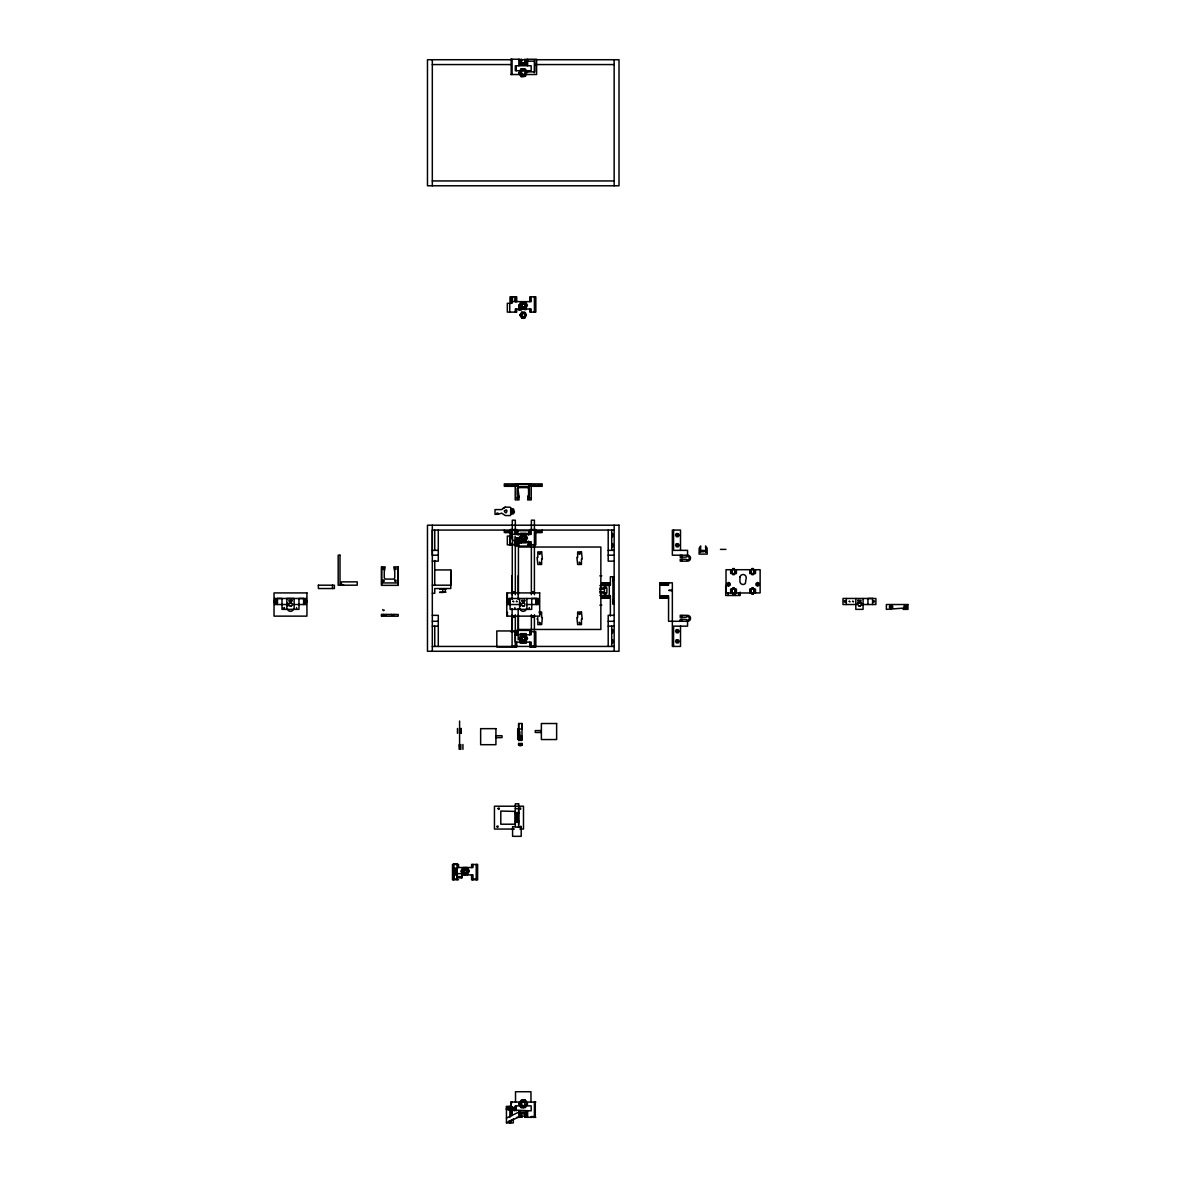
<?xml version="1.0" encoding="UTF-8"?>
<svg xmlns="http://www.w3.org/2000/svg" width="1182" height="1182" viewBox="0 0 1182 1182"><rect width="100%" height="100%" fill="white"/><g stroke="black" fill="none" stroke-linecap="round" stroke-linejoin="round"><path stroke-width="1.5" d="M286.842 609.365L286.842 598.476L294.126 598.476L294.126 609.365M332.438 588.533L332.438 585.193M341.421 585.193L341.421 581.869L357.245 581.869L357.245 585.193L341.421 585.193L343.755 585.193M381.564 616.191L381.564 614.448L398.201 614.448L398.201 616.191L381.564 616.191L381.564 614.448M381.564 585.356L381.564 566.902L385.214 566.902L384.253 571.763L384.253 577.835L385.214 579.091L393.798 579.091L394.758 577.835L394.758 571.763L393.798 566.902L398.201 566.902L398.201 585.356L381.564 585.356L381.564 566.902M382.776 609.498L383.234 610.606L384.327 610.148M398.201 585.356L398.201 566.902M434.754 569.931L450.785 569.931L450.785 588.533L434.754 588.533L434.754 593.305L432.317 593.305M457.124 875.286L457.124 873.557M457.124 873.69L457.124 867.529L472.977 867.529L472.977 864.456M457.478 733.342L457.478 728.481M459.296 749.358L459.296 744.512M459.591 749.358L459.591 744.512M459.591 733.342L459.591 728.481M460.803 749.358L460.803 744.512M460.803 733.342L460.803 728.481M461.113 733.342L461.113 728.481M457.124 877.886L461.822 877.886L461.822 876.675L457.124 876.675L461.822 876.734M453.888 873.557L461.822 873.69L461.822 874.902L472.977 874.902L472.977 879.733M462.93 749.373L462.93 744.512M510.063 541.917L510.063 540.071M510.063 539.155L510.063 539.007M510.122 604.519L510.122 598.476L510.122 609.365L531.723 609.365L531.723 598.476L536.347 598.491M510.683 536.067L510.683 529.58M510.683 303.316L510.683 296.83M512.087 534.338L512.087 536.067L507.329 536.067L507.329 544.858L516.711 544.858L516.711 541.784M512.087 301.587L512.087 303.316L507.329 303.316L507.329 312.107L516.711 312.107L516.711 309.034M515.308 826.632L515.308 805.592M515.308 544.858L515.308 541.784M515.308 534.338L515.308 529.58L515.308 534.412M515.308 312.107L515.308 309.034L519.696 309.285L518.78 309.285L518.78 307.704L519.696 307.704M518.647 745.148L518.647 743.478L521.986 743.478L521.986 745.148A2.6 2.6 0 0 1 518.647 745.148L518.647 743.478M518.647 740.582L518.647 735.322L519.873 735.322M518.647 723.517L518.647 729.043L521.986 729.043L521.986 723.517L518.647 723.517L518.647 731.688L519.873 731.688L519.873 735.928L518.647 735.322M518.647 812.625L515.308 812.64M518.78 541.784L518.78 540.455L519.696 540.455M519.001 546.099L519.001 542.39M519.001 496.218L519.001 499.912L515.219 499.912L515.219 484.487L531.25 484.487L531.25 499.912L527.586 499.912L528.561 494.948L528.561 488.875L527.586 487.619L519.001 487.619L518.041 488.875L519.001 496.765L517.125 495.258L517.125 488.58L518.558 486.718L528.044 486.718L529.462 488.58L529.462 495.258L528.31 496.765L527.586 496.218M519.592 609.365L519.592 598.476M521.986 745.148L521.986 743.478M521.986 723.517L521.986 740.375L518.647 740.375M526.877 609.365L526.877 598.476M527.586 546.099L528.561 541.134M531.176 646.982L531.176 642.151L515.308 642.151L515.308 634.778L531.176 634.778L531.176 631.705M846.327 604.519L846.327 598.461M855.812 598.476L855.812 609.365L863.082 609.365L863.082 598.476M867.928 604.519L867.928 598.476L872.567 598.476M872.567 604.519L872.567 598.476M680.226 621.289L680.226 619.279L686.24 619.427A1.714 1.714 0 0 0 688.737 619.575A1.714 1.714 0 0 0 688.737 617.063A1.714 1.714 0 0 0 686.24 617.211L680.226 617.359L680.226 615.334L687.555 615.334A2.97 2.97 0 0 1 690.539 618.319A2.97 2.97 0 0 1 687.555 621.289L668.554 621.289L668.554 595.787L659.763 595.787M521.055 826.691L519.548 826.632L521.026 826.366M512.84 1109.617C511.525 1107.46 515.854 1107.46 514.554 1109.617M287.861 606.041L287.861 603.012M520.612 606.041L520.612 603.012M518.026 729.102L518.026 739.105M519.238 739.105L519.238 729.102M524.882 315.638L524.232 313.319C526.936 310.393 526.788 320.928 521.897 317.736C518.484 316.288 520.937 310.482 524.586 312.358M521.602 637.866L521.602 639.063M524.897 302.828L522.252 303.626L521.498 305.34L522.252 307.069C519.548 309.994 519.696 299.46 524.586 302.651C527.985 304.099 525.547 309.906 521.897 308.044M521.897 312.358L521.897 317.736M525.724 59.927C523.183 58.524 527.172 65.113 523.242 63.267C519.282 65.394 523.523 56.441 520.479 60.622M525.724 1116.665C523.552 1119.871 525.99 1110.016 524.764 1114.138C521.631 1113.311 521.011 1112.277 521.336 1116.177M512.087 1102.052C507.654 1108.627 517.613 1115.409 515.308 1105.879L520.095 1105.879L521.114 1107.652L525.369 1107.652L527.497 1103.973L525.369 1100.279L521.114 1100.279L518.987 1103.973L521.114 1107.652M540.322 563.238L539.391 562.071L539.731 563.533M540.322 623.372L539.391 622.22L539.731 623.668M580.14 563.238L579.224 562.071L579.549 563.533M580.14 623.372L579.224 622.22L579.549 623.668M511.097 1107.711L509.117 1107.504L509.117 1110.12L511.259 1109.721L510.742 1106.411M518.041 733.948L519.223 733.948M519.149 734.406L518.1 734.406M453.533 864.456L453.888 863.702L457.478 864.456M524.586 317.736L524.572 316.17L526.241 314.87M525.148 76.313L521.262 76.815L518.987 72.619L521.114 68.94L525.369 68.94L527.497 72.619L526.389 70.713L531.176 70.713L531.176 65.749L515.308 65.749L515.308 70.713L520.095 70.713L521.114 68.94M518.78 305.281L521.114 310.201L518.78 310.201L518.987 305.281L521.114 301.661M521.646 308.103L522.252 307.069L524.897 307.852M524.586 308.044L525.222 305.34L524.247 303.641M525.369 309.034L527.497 305.34L525.369 301.661L526.389 303.434M521.587 312.536L524.232 313.319L524.838 312.284M521.646 317.795L522.252 316.761L524.897 317.559M386.012 614.448L385.495 615.334L383.16 614.448M393.902 614.448L393.384 615.334L391.05 614.448M531.176 544.858L531.176 541.784L521.114 541.784L518.987 538.091L521.114 534.412M525.369 541.784L527.497 538.091L525.369 534.412M521.114 634.778L518.987 638.472L521.114 642.151L520.494 641.072M525.369 642.151L527.497 638.472L525.369 634.778M462.93 867.529L460.803 871.223L462.93 874.902L462.31 873.823M467.185 874.902L469.313 871.223L467.185 867.529M518.987 1103.973L520.095 1102.052L510.683 1102.052M521.602 304.749L520.243 305.532M520.243 315.225L521.602 314.442M510.742 1122.9L511.318 1119.753M521.484 60.622L521.336 61.361M705.314 550.694C702.95 553.87 697.07 549.157 705.314 550.694L705.757 552.408L705.595 545.936L707.087 548.093L707.22 554.107L699.064 554.107L699.212 548.093L700.69 545.936L700.542 552.408L700.97 550.694M518.041 535.062L519.001 533.806M521.587 307.852L522.252 307.069M524.232 313.319L524.897 312.536M521.587 317.559L522.252 316.761M526.418 72.619C518.322 84.188 519.371 60.976 526.241 72.442M511.88 512.175L511.88 508.94L510.107 507.167L505.305 507.167L501.67 509.59L495.007 509.59L495.007 514.347L496.824 514.347L496.824 513.136L498.036 513.136L498.036 514.347L501.67 513.136L505.305 515.559L510.107 515.559L511.88 513.786M516.564 531.841L518.115 531.841L517.657 532.934L516.564 532.491M516.608 543.69L518.159 543.69L517.701 544.784L516.608 544.326M521.336 1115.232L521.912 1117.108L520.76 1116.665M521.912 1117.108L521.218 1117.256A2.866 2.866 0 0 1 520.39 1115.232L520.375 1112.173M509.058 1106.884L509.856 1106.411L509.885 1108.081L506.443 1108.066M524.572 316.17L523.537 316.761M521.897 304.232L522.946 303.626A1.743 1.743 0 0 1 524.882 305.946L523.641 307.025M521.897 313.924L522.946 313.319M521.912 59.484L521.218 59.336A2.866 2.866 0 0 0 520.375 61.361L520.375 64.419M291.659 605.701L289.649 605.967L288.822 604.519A1.67 1.67 0 0 1 289.309 603.337L291.703 603.308M524.409 605.701L522.4 605.967L521.572 604.519A1.67 1.67 0 0 1 522.06 603.337L523.818 602.983M860.629 605.701L858.605 605.967L857.777 604.519A1.67 1.67 0 0 1 858.265 603.337L860.659 603.308M521.986 736.194L518.647 738.676A2.6 2.6 0 0 1 520.907 738.144M277.578 602.406L275.997 603.322L274.431 602.406L274.431 600.589L275.997 599.688L277.578 600.589M304.971 603.322L306.537 602.406L306.537 600.589L304.971 599.688M510.328 602.406L508.748 603.322L507.181 602.406L507.181 600.589L508.748 599.688L510.328 600.589M536.14 600.589L537.721 599.688L539.288 600.589L539.288 602.406L537.721 603.322M539.731 614.492L540.47 613.561L539.391 613.044M506.443 1118.054L518.854 1112.099M518.854 1116.946L506.443 1122.782M505.305 507.167L503.237 508.024M289.959 602.953L290.92 602.909M858.826 602.185L857.733 602.805A2.423 2.423 0 0 0 857.349 603.308M522.799 602.909L523.242 602.85A1.67 1.67 0 0 1 524.897 604.519A1.67 1.67 0 0 1 523.242 606.189M522.932 536.377A1.743 1.743 0 0 0 521.897 539.214A1.743 1.743 0 0 0 524.882 538.697A1.743 1.743 0 0 0 522.932 536.377L521.528 538.283M524.114 639.979L521.897 639.595M524.114 539.613L521.897 539.214M522.843 539.48L523.641 539.48A1.522 1.522 0 0 0 524.128 539.155M522.843 639.831L523.641 639.831A1.522 1.522 0 0 0 524.128 639.492M277.371 598.491L281.996 598.476L281.996 609.365L298.972 609.365L298.972 598.476L303.597 598.491M510.683 59.263L519.991 59.263L519.991 64.419L526.492 64.419L526.492 59.263L536.598 59.263L536.598 74.525L526.389 74.525L525.369 76.313L521.114 76.313L518.987 72.619M511.304 59.721L427.47 59.721L427.47 185.781L619.013 185.781L619.013 59.721L535.18 59.721M518.647 59.721L525.99 59.721M527.63 61.169L534.692 61.169L534.692 71.866L527.054 71.866M432.317 64.567L511.304 64.567M535.18 64.567L614.152 64.567M510.683 74.525L520.095 74.525M432.317 180.935L614.152 180.935M518.78 306.138L519.696 306.566L518.987 305.34M521.114 309.034L531.176 309.034L531.176 312.107M525.842 309.64L521.956 309.034M524.882 314.442L526.418 315.047M520.05 315.047L521.602 315.638M614.152 530.068L432.317 530.068L432.317 555.2L438.286 555.2M515.396 530.349L516.623 530.349M515.219 530.674L530.644 530.674M511.289 531.575L510.373 532.491M534.825 531.575L536.111 531.575L536.111 532.491M511.939 532.491L504.315 532.491L504.315 530.068M534.899 532.491L542.169 532.491L542.169 530.068M520.183 533.304L526.3 533.304M611.729 533.555L612.645 533.555L612.645 536.717L611.729 536.717M611.729 535.136L612.645 535.136M510.063 537.116L512.486 537.116M515.293 538.032L518.987 538.032L518.987 542.937M510.063 538.682L512.486 538.682M519.445 538.889L518.987 538.091M512.486 540.455L515.145 540.455M518.78 542.036L519.696 542.036M525.842 542.39L521.956 541.784M515.293 542.878L526.3 542.848L526.3 540.366M510.063 543.454L512.486 543.454M510.063 543.809L512.486 543.809M611.729 543.705L612.645 543.705L612.645 546.852L611.729 546.852M611.729 545.286L612.645 545.286M515.219 546.099L531.25 546.099M720.459 549.394L725.911 549.394M432.317 550.354L438.286 550.354M608.198 550.354L614.152 550.354M608.198 555.2L614.152 555.2M680.226 555.2L680.226 557.224L686.24 557.077A1.714 1.714 0 0 1 688.737 556.929A1.714 1.714 0 0 1 688.737 559.426A1.714 1.714 0 0 1 686.24 559.293L680.226 559.13L680.226 561.154L687.555 561.154A2.97 2.97 0 0 0 690.539 558.185A2.97 2.97 0 0 0 687.555 555.215L672.351 555.2L672.351 530.068L680.507 530.068L680.507 550.354M432.317 561.154L438.286 561.154L438.286 530.068M614.152 561.154L608.198 561.154L608.198 530.068M732.766 568.956L734.288 568.956M751.855 568.956L753.377 568.956M732.766 569.325L734.288 569.325M751.855 569.325L753.377 569.325M732.766 573.905L734.288 573.905M751.855 573.905L753.377 573.905M732.766 574.26L734.288 574.26M751.855 574.26L753.377 574.26M599.865 575.841L601.771 575.841M614.152 576.757L610.37 576.757L610.37 585.238L601.579 585.238M612.941 577.968L612.941 581.116M612.941 579.535L614.152 579.535M381.564 582.933L398.201 582.933M601.579 582.815L610.37 582.815M432.317 585.193L450.785 585.193L450.785 569.931M659.763 585.238L668.554 585.238L668.554 582.815M599.865 585.548L609.306 585.548L609.306 595.477L599.865 595.477M727.61 585.548L728.54 585.548M599.865 587.971L606.883 587.971L606.883 593.054L599.865 593.054M732.766 588.355L734.288 588.355M751.855 588.355L753.377 588.355M732.766 588.725L734.288 588.725M751.855 588.725L753.377 588.725M439.586 589.183L445.939 589.183M600.013 589.183L604.46 589.183L604.46 591.842L600.013 591.842M672.351 590.365L668.746 590.365L672.351 590.66M439.586 592.212L445.939 592.212L439.586 592.507M512.929 592.167L514.451 592.167M532.018 592.167L533.54 592.167M512.929 592.537L514.451 592.537M532.018 592.537L533.54 592.537M725.689 593.054L760.129 592.921L760.129 569.709L726.014 569.709L726.014 592.921M732.766 593.305L734.288 593.305M751.855 593.305L753.377 593.305M732.766 593.659L734.288 593.659M751.855 593.659L753.377 593.659M732.766 594.058L734.288 594.058L734.288 592.921M601.579 595.787L610.37 595.787L610.37 615.97M601.579 598.21L610.37 598.21M668.554 598.21L659.763 598.21L659.763 582.815L672.351 582.815L672.351 646.436L680.507 646.436L680.507 626.15M612.941 599.909L612.941 603.056M612.941 601.49L614.152 601.49M524.453 603.308L523.67 602.909M614.152 604.268L612.941 604.268L612.941 576.757M287.448 604.519L274.638 604.519L274.638 598.476L306.33 598.476L306.33 604.519L293.52 604.519M520.198 604.519L507.388 604.519L507.388 598.476L539.081 598.476L539.081 604.519L526.877 604.519M856.418 604.519L842.988 604.519L843.002 598.461L875.892 598.476L875.892 604.519L861.87 604.519A2.423 2.423 0 0 0 861.545 603.308M599.865 605.184L601.771 605.184M539.095 612.025L541.637 612.025L541.637 617.551L542.375 617.551L541.637 624.613L537.825 624.613L537.825 619.087L537.071 619.087L537.825 617.551M432.317 615.334L438.286 615.334L438.286 646.436M614.152 615.334L608.198 615.334L608.198 646.436M512.929 616.516L514.451 616.516M532.018 616.516L533.54 616.516M512.929 616.871L514.451 616.871M532.018 616.871L533.54 616.871M432.317 621.289L438.286 621.289M608.198 621.289L614.152 621.289M432.317 626.15L438.286 626.15M608.198 626.15L614.152 626.15M611.729 629.637L612.645 629.637L612.645 632.798L611.729 632.798M515.219 630.405L531.25 630.405M611.729 631.218L612.645 631.218M510.683 631.705L516.711 631.705L516.711 634.778M520.183 633.641L526.3 633.641M611.729 639.787L612.645 639.787L612.645 642.934L611.729 642.934M611.729 641.368L612.645 641.368M511.983 646.214L516.623 646.214M531.073 646.214L534.486 646.214M432.317 646.436L614.152 646.436M541.371 730.579L535.269 730.579L535.269 732.485L541.371 732.485M495.923 735.721L502.01 735.721L502.01 737.627L495.923 737.627M518.647 737.583L520.124 737.583M518.647 745L521.986 745M515.308 806.213L515.308 803.79L518.647 803.863M515.308 808.636L518.647 808.636L518.647 812.98L515.308 812.98L515.308 811.724M515.308 812.876L518.647 812.876M515.308 813.231L518.647 813.231M515.308 813.91L518.647 813.91M515.308 814.62L518.647 814.62M515.308 815.344L518.647 815.344M515.308 816.097L518.647 816.097M515.308 816.851L518.647 816.851M515.308 817.619L518.647 817.619M515.308 818.372L518.647 818.372M515.308 819.111L518.647 819.111M515.308 819.835L518.647 819.835M515.308 820.53L518.647 820.53M515.308 822.022L518.647 822.022M515.308 824.209L500.799 824.209L500.799 811.059L515.308 811.413M518.204 827.237L521.203 827.237L521.203 836.324L512.589 836.324L512.589 826.632L518.647 827.237L518.647 803.79M514.406 829.055L494.445 829.055L494.445 806.213L523.493 806.213L523.493 829.055L519.858 829.055M453.888 868.135L457.124 868.135M453.888 868.859L457.124 868.859M453.888 869.051L457.124 869.051M453.888 869.789L457.124 869.789M453.888 870.543L457.124 870.543M453.888 871.297L457.124 871.297M453.888 872.065L457.124 872.065M453.888 872.818L457.124 872.818M457.124 874.207L453.903 874.207L453.888 879.733L453.888 863.702M453.888 874.281L457.124 874.281M453.888 875.005L457.124 875.005M453.785 878.965L457.212 878.965M472.874 878.965L476.302 878.965M458.527 879.733L452.499 879.733L452.499 864.456L458.527 864.456L458.527 867.529M525.369 1100.279L526.389 1102.052L535.801 1102.052M506.443 1106.677L509.885 1106.677M511.791 1107.711L515.603 1107.711M509.117 1108.288L512.752 1108.288M514.643 1108.288L515.825 1108.288M506.443 1108.524L509.117 1108.524M506.443 1109.159L512.692 1109.026M514.702 1109.026L515.884 1109.026M506.443 1109.617L509.117 1109.617M509.117 1109.721L511.259 1109.721M511.658 1109.721L515.736 1109.721M520.671 1116.118L525.813 1116.118M531.073 1116.562L534.486 1116.562M516.844 1117.33L519.991 1117.33L519.991 1112.173L526.492 1112.173L526.492 1117.33L535.801 1117.33M525.074 1117.404L525.266 1117.256A2.866 2.866 0 0 0 526.108 1115.232L526.108 1112.173M509.117 1121.482L509.885 1121.482M509.117 1121.688L510.993 1121.688M509.885 1121.792L509.117 1120.846M520.243 305.163L521.602 305.946M525.222 315.047L526.241 315.225M520.243 314.87L521.262 315.047M522.932 307.069L521.897 306.463A1.743 1.743 0 0 1 522.932 303.626M522.932 316.761L521.897 316.17M523.537 313.319L524.572 313.924M523.744 303.7L524.572 304.232M524.956 59.1L525.266 59.336A2.866 2.866 0 0 1 526.093 61.361L526.108 64.419M509.058 1122.442L509.856 1122.9L509.885 1120.846M521.587 302.828L522.252 303.626M527.586 533.806L528.561 535.062M524.852 60.4L525.148 61.361M524.838 304.661L524.882 305.946A1.743 1.743 0 0 1 521.897 306.463M524.232 307.069L524.838 308.103M521.646 312.284L522.252 313.319M524.232 316.761L524.838 317.795M526.389 636.551L527.497 638.472M468.205 869.302L469.313 871.223M526.389 1102.052L527.497 1103.973L526.389 1105.879L531.176 1105.879L531.176 1110.844L515.308 1110.12M520.154 608.981L520.981 610.414A3.177 3.177 0 0 0 526.315 608.981M287.403 608.981L288.231 610.414A3.177 3.177 0 0 0 293.564 608.981M862.372 603.736L862.476 604.519M515.308 635.34L515.308 630.952L496.809 630.952L496.809 646.982L516.711 646.982L516.711 642.151M518.647 822.332L518.647 824.46M755.475 569.709L755.475 573.521L749.757 573.521L749.757 569.709M755.475 592.921L755.475 589.094L749.757 589.094L749.757 592.921M754.338 569.709L754.338 573.521M754.338 589.094L754.338 592.921M753.953 569.709L754.146 573.521M753.953 589.094L754.146 592.921M753.377 569.709L753.377 568.557L751.855 568.557L751.855 569.709M753.377 573.521L753.377 574.674L751.855 574.674L751.855 573.521M753.377 589.094L753.377 587.956L751.855 587.956L751.855 589.094M753.377 592.921L753.377 594.058L751.855 594.058L751.855 592.921M751.279 569.709L751.279 573.521M751.279 589.094L751.279 592.921M750.895 569.709L750.895 573.521M750.895 589.094L750.895 592.921M740.183 592.167L740.183 595.477L725.689 595.477L725.689 585.548M738.972 593.054L738.972 595.477M736.386 569.709L736.386 573.521L730.668 573.521L730.668 569.709M736.386 592.921L736.386 589.094L730.668 589.094L730.668 592.921M735.248 569.709L735.248 573.521M735.248 589.094L735.337 595.477M735.056 569.709L735.056 573.521M735.056 589.094L735.056 592.921M734.864 569.709L734.864 573.521M734.864 589.094L734.864 592.921M734.288 569.709L734.288 568.557L732.766 568.557L732.766 569.709M734.288 573.521L734.288 574.674L732.766 574.674L732.766 573.521M734.288 589.094L734.288 587.956L732.766 587.956L732.766 589.094M732.766 592.921L732.914 595.477M732.19 569.709L732.19 573.521M732.19 589.094L732.19 592.921M731.806 569.709L731.998 573.521M731.806 589.094L731.998 592.921M728.112 593.054L728.112 595.477M687.555 555.2L687.555 550.354L673.563 550.354L673.563 530.068M687.555 621.289L687.555 626.15L673.563 626.15L673.563 646.436M681.94 555.2L681.94 557.224M681.94 559.13L681.94 561.154M681.94 615.334L681.94 617.359M681.94 619.279L681.94 621.289M667.948 582.815L667.948 585.238M667.948 595.787L667.948 598.21M666.087 582.815L666.087 585.238M666.087 595.787L666.087 598.21M664.831 582.815L664.831 585.238M664.831 595.787L664.831 598.21M663.486 582.815L663.486 585.238M663.486 595.787L663.486 598.21M662.23 582.815L662.23 585.238M662.23 595.787L662.23 598.21M660.369 582.815L660.369 585.238M660.369 595.787L660.369 598.21M614.152 59.721L614.152 185.781M614.152 525.207L614.152 651.282M611.729 530.068L611.729 550.354M611.729 626.15L611.729 646.436M609.764 582.815L609.764 585.238M609.764 595.787L609.764 598.21M607.903 582.815L607.903 585.238M607.903 595.787L607.903 598.21M606.647 582.815L606.647 585.238M606.647 595.787L606.647 598.21M605.672 585.548L605.672 587.971M605.672 593.054L605.672 595.477M605.302 582.815L605.302 585.238M605.302 595.787L605.302 598.21M604.46 585.548L604.46 587.971M604.46 593.054L604.46 595.477M604.046 582.815L604.046 585.238M604.046 595.787L604.046 598.21M602.185 582.815L602.185 585.238M602.185 595.787L602.185 598.21M600.264 589.183L600.264 591.842M540.957 486.304L540.957 485.403L537.322 485.403L537.322 486.304M540.957 532.491L540.957 531.575L537.322 531.575L537.322 532.491M540.041 485.403L540.041 486.304M540.041 531.575L540.041 532.491M539.14 485.403L539.14 486.304M539.14 531.575L539.14 532.491M538.224 485.403L538.224 486.304M538.224 531.575L538.224 532.491M536.347 598.476L536.347 604.519M536.111 486.304L536.111 485.403L532.461 485.403L532.461 486.304M536.14 599.983L536.14 604.519M535.283 296.83L535.283 312.107M535.283 529.58L535.283 544.858M535.283 631.705L535.283 646.982M535.283 1102.052L535.283 1117.33M535.195 485.403L535.195 486.304M535.195 531.575L535.195 532.491M534.397 60.962L534.397 72.841M534.397 296.83L534.397 312.107M534.294 485.403L534.294 486.304M534.412 529.27L534.412 520.183L531.368 520.183L531.368 529.27M534.397 529.58L534.412 594.738M534.412 614.743L534.412 631.099M534.397 631.705L534.397 646.982M534.397 1102.052L534.397 1117.33M533.54 592.921L533.54 591.768L532.018 591.768L532.018 592.921M533.54 616.132L533.54 617.27L532.018 617.27L532.018 616.132M533.378 485.403L533.378 486.304M531.368 543.823L531.368 594.738M531.368 614.743L531.368 631.099M531.176 296.83L531.176 301.661L510.063 301.587L510.063 296.83L516.711 296.83L516.711 301.661M531.176 529.58L531.176 534.412L510.063 534.338L510.063 529.58L516.711 529.58L516.711 534.412M530.969 1102.185L530.969 1091.725L515.515 1091.725L515.515 1102.185M530.644 484.487L530.644 486.304L542.169 486.304L542.169 483.881L504.315 483.881L504.315 486.304L515.825 486.304L515.825 484.487M529.772 301.661L529.772 296.83L535.801 296.83L535.801 312.107L529.772 312.107L529.772 309.034M529.772 534.412L529.772 529.58L535.801 529.58L535.801 544.858L529.772 544.858L529.772 541.784M529.772 634.778L529.772 631.705L535.801 631.705L535.801 646.982L529.772 646.982L529.772 642.151M529.3 607.548L529.3 609.365M527.63 59.263L527.63 65.749M527.63 1110.844L527.63 1117.33M526.3 640.718L526.3 643.185L520.183 643.185L520.183 640.718M525.148 634.778L521.558 634.778M525.148 1100.279L521.558 1100.279M525.148 1115.232L525.148 1116.177M523.626 68.94L523.626 69.93M523.626 301.661L523.626 302.651M523.626 534.412L523.626 535.402M523.626 641.161L523.626 642.151M523.626 1106.662L523.626 1107.652M523.242 539.568L523.242 540.366M523.242 639.905L523.242 643.185M522.858 68.94L522.858 69.93M522.858 301.661L522.858 302.651M522.858 534.412L522.858 535.402M522.858 641.161L522.858 642.151M522.858 1106.662L522.858 1107.652M521.114 541.784L521.114 542.937M518.854 59.263L518.854 65.749M518.854 1110.844L518.854 1117.33M518.425 594.664L518.425 547.03L600.855 547.03L600.855 629.459L518.425 629.459L518.425 614.817M518.174 575.619L518.174 599.466M518.174 608.656L518.174 639.92M517.568 538.032L517.568 542.878M517.716 729.102L517.716 733.963M517.716 734.258L517.716 739.105M516.357 538.032L516.357 542.878M516.194 65.749L516.224 70.713M516.194 296.83L516.194 301.661M516.194 309.034L516.194 312.107M516.194 529.58L516.194 534.412M516.194 541.784L516.194 544.858M516.194 631.705L516.194 634.778M516.194 642.151L516.194 646.982M516.194 1105.879L516.194 1110.844M515.322 529.27L515.322 520.183L512.279 520.183L512.279 529.27M515.322 543.823L515.322 594.738M515.322 614.743L515.308 646.982M515.308 822.938L515.308 823.943M515.145 536.259L515.145 544.666M514.864 607.548L514.864 609.365M514.658 1107.076L514.658 1110.563M514.451 592.921L514.451 591.768L512.929 591.768L512.929 592.921M514.451 616.132L514.451 617.27L512.929 617.27L512.929 616.132M514.007 486.304L514.007 485.403L510.373 485.403L510.373 486.304M513.106 485.403L513.106 486.304M513.313 1118.719L513.313 1122.9L506.443 1122.811L506.443 1106.411L511.466 1106.411L511.466 1115.513M512.737 1107.076L512.737 1110.563M512.486 296.83L512.486 301.587M512.486 529.58L512.486 534.338M512.471 1107.076L512.471 1110.563M512.279 543.823L512.279 594.738M512.279 614.743L512.279 631.099M512.087 59.263L512.087 74.525M512.087 575.619L512.087 599.466M512.087 608.656L512.087 646.982M512.087 1110.12L512.087 1115.527M511.2 59.263L511.2 74.525M511.2 296.83L511.2 303.316M511.289 485.403L511.289 486.304M511.2 529.58L511.2 538.061M511.2 1102.052L511.2 1106.411M510.742 1110.12L510.742 1115.572M509.752 303.316L509.752 312.107M509.752 536.067L509.752 544.858M509.885 1109.632L509.885 1117.448M509.161 486.304L509.161 485.403L505.527 485.403L505.527 486.304M509.161 532.491L509.161 531.575L505.527 531.575L505.527 532.491M508.26 485.403L508.26 486.304M508.26 531.575L508.26 532.491M507.344 531.575L507.344 532.491M507.388 592.921L507.388 596.733M507.388 612.306L507.388 616.132M506.443 485.403L506.443 486.304M506.443 531.575L506.443 532.491M477.085 864.456L477.085 879.733M476.213 864.456L476.213 879.733M472.106 864.456L472.106 867.529M472.106 874.902L472.106 879.733M471.588 867.529L471.588 864.456L477.617 864.456L477.617 879.733L471.588 879.733L471.588 874.902M466.964 867.529L463.374 867.529M465.442 873.912L465.442 874.902M464.674 873.912L464.674 874.902M461.822 873.69L461.822 877.886M459.591 721.05L459.591 746.935M457.124 863.702L457.124 879.733M453.016 864.456L453.016 879.733M445.333 589.183L445.333 592.212M442.762 589.183L442.762 592.507M434.754 530.068L434.754 550.354M434.754 560.504L434.754 585.193M434.754 626.15L434.754 646.436M432.317 59.721L432.317 185.781M432.317 525.207L432.317 651.282M303.597 598.476L303.597 604.519M296.549 607.548L296.549 609.365M284.419 607.548L284.419 609.365M282.853 607.548L282.853 609.365M277.371 598.476L277.371 604.519M290.491 602.85A1.67 1.67 0 0 1 292.146 604.519A1.67 1.67 0 0 1 290.491 606.189M859.447 602.85A1.67 1.67 0 0 1 861.117 604.519A1.67 1.67 0 0 1 859.447 606.189M860.082 602.185A2.423 2.423 0 0 1 861.161 602.805M524.586 62.705A1.906 1.906 0 0 1 521.897 62.705M521.986 744.394A2.6 2.6 0 0 1 520.612 744.97M519.43 744.837A2.6 2.6 0 0 1 518.647 744.394M521.897 1113.872A1.906 1.906 0 0 1 524.586 1113.872M318.372 585.193L318.372 588.533L334.403 588.533L334.403 585.193L318.372 585.193M382.776 580.406L383.234 581.5L384.327 581.056L383.869 579.948L382.776 580.406M382.82 568.572L383.263 569.665L384.372 569.207L383.914 568.114L382.82 568.572M394.64 580.392L395.098 581.5L396.192 581.042L395.748 579.934L394.64 580.392M394.64 568.572L395.098 569.665L396.192 569.207L395.748 568.114L394.64 568.572M515.308 296.83L515.308 301.587L515.308 296.83M857.925 600.293L857.925 601.195L860.969 601.195L860.969 600.293L857.925 600.293M275.258 601.372C276.751 601.889 276.499 601.254 275.258 601.372M508.009 601.372C509.59 601.933 509.087 601.21 508.009 601.372M519.563 808.488C520.715 811.295 521.646 806.272 519.563 808.488M304.232 601.298C305.163 604.194 306.478 599.259 304.232 601.298M504.418 510.979C506.265 516.741 508.895 506.901 504.418 510.979M511.954 511.171C512.885 514.067 514.2 509.132 511.954 511.171M513.003 601.387L513.845 601.727L513.047 601.269M516.371 601.387L517.214 601.727L516.416 601.269M498.08 808.488C499.011 811.384 500.341 806.449 498.08 808.488M496.898 826.484C497.77 829.38 499.218 824.445 496.898 826.484M536.983 601.298C537.913 604.194 539.228 599.259 536.983 601.298M676.606 534.944C677.537 537.84 678.852 532.905 676.606 534.944M676.606 545.079C677.537 547.975 678.852 543.04 676.606 545.079M676.606 631.025C677.537 633.921 678.852 628.987 676.606 631.025M676.606 641.176C677.537 644.057 678.852 639.122 676.606 641.176M739.991 576.846L739.888 581.308A3.177 3.177 0 0 0 745.325 583.568L746.256 577.673A3.177 3.177 0 0 0 740.818 575.427L739.991 576.846M756.82 584.144C757.751 587.026 759.066 582.091 756.82 584.144M844.229 601.298C845.16 604.194 846.489 599.259 844.229 601.298M849.223 601.372L850.05 601.712L849.267 601.269M852.591 601.372L853.463 601.608L852.591 601.372M873.188 601.298C874.119 604.194 875.448 599.259 873.188 601.298M890.371 606.75C891.302 609.646 892.617 604.711 890.371 606.75M904.806 606.75C905.737 609.646 907.067 604.711 904.806 606.75M466.787 871.311C462.812 876.911 463.27 865.283 466.787 871.311M727.876 584.071C728.54 587.04 730.299 582.238 727.876 584.071M540.47 553.427L539.731 554.358L538.977 553.427L540.47 553.427M580.288 553.427L579.549 554.358L578.811 553.427L580.288 553.427M580.288 613.561L579.549 614.492L578.811 613.561L580.288 613.561M521.646 535.343C515.293 547.783 535.609 536.067 521.646 535.343M521.646 635.709C515.293 648.164 535.609 636.433 521.646 635.709M463.462 868.46C457.109 880.915 477.425 869.184 463.462 868.46M521.646 1101.21C515.293 1113.666 535.609 1101.934 521.646 1101.21M514.406 511.969L513.505 513.786L510.668 513.786L510.668 508.94L513.505 508.94L514.406 511.969M676.429 533.555L675.513 535.136L676.429 536.717L678.246 536.717L679.162 535.136L678.246 533.555L676.429 533.555M676.429 543.705L675.513 545.286L676.429 546.852L678.246 546.852L679.162 545.286L678.246 543.705L676.429 543.705M676.429 629.637L675.513 631.218L676.429 632.798L678.246 632.798L679.162 631.218L678.246 629.637L676.429 629.637M676.429 639.787L675.513 641.368L676.429 642.934L678.246 642.934L679.162 641.368L678.246 639.787L676.429 639.787M517.022 485.211L516.564 486.304L517.657 486.762L518.115 485.669L517.022 485.211M517.066 497.061L516.608 498.154L517.701 498.612L518.159 497.519L517.066 497.061M528.886 485.226L528.443 486.319L529.536 486.777L529.994 485.684L528.886 485.226M528.886 497.061L528.443 498.154L529.536 498.612L529.994 497.519L528.886 497.061M528.886 531.398L528.443 532.506L529.536 532.949L529.994 531.856L528.886 531.398M528.886 543.232L528.443 544.326L529.536 544.784L529.994 543.69L528.886 543.232M728.585 582.519L727.019 583.42L727.019 585.238L728.585 586.154L730.166 585.238L730.166 583.42L728.585 582.519M757.559 582.519L755.978 583.42L755.978 585.238L757.559 586.154L759.125 585.238L759.125 583.42L757.559 582.519M891.11 605.125L889.529 606.041L889.529 607.858L891.11 608.76L892.676 607.858L892.676 606.041L891.11 605.125M905.545 605.125L903.964 606.041L903.964 607.858L905.545 608.76L907.111 607.858L907.111 606.041L905.545 605.125M619.013 525.207L427.47 525.207L427.47 651.282L619.013 651.282L619.013 525.207M512.486 536.259L510.063 536.259L510.063 544.666L512.486 544.666L512.486 536.259M541.637 551.891L537.825 551.891L537.825 557.416L537.071 557.416L537.825 564.479L541.637 564.479L541.637 558.953L542.375 558.953L541.637 551.891M581.455 551.891L577.643 551.891L577.643 557.416L576.89 557.416L577.643 564.479L581.455 564.479L581.455 558.953L582.209 558.953L581.455 551.891M340.002 555.2L338.185 555.2L338.185 585.193L340.002 585.193L340.002 555.2M306.936 592.921L274.032 592.921L274.032 616.132L306.936 616.132L306.936 592.921M539.686 592.921L506.783 592.921L506.783 616.132L539.686 616.132L539.686 592.921M291.998 600.293L288.969 600.293L288.969 601.21L291.998 601.21L291.998 600.293M524.749 600.293L521.72 600.293L521.72 601.21L524.749 601.21L524.749 600.293M907.968 604.519L886.367 604.519L886.367 609.365L903.122 608.154L903.122 609.365L907.968 609.365L907.968 604.519M581.455 612.025L577.643 612.025L577.643 617.551L576.89 617.551L577.643 624.613L581.455 624.613L581.455 619.087L582.209 619.087L581.455 612.025M556.633 723.517L541.371 723.517L541.371 739.548L556.633 739.548L556.633 723.517M495.923 728.659L480.646 728.659L480.646 744.69L495.923 744.69L495.923 728.659M521.986 739.548L518.647 739.548L518.647 738.189A2.6 2.6 0 0 1 521.986 738.189L521.986 739.548M518.647 821.18L515.308 821.549L518.647 821.18M464.186 872.73A1.743 1.743 0 0 0 466.801 871.223A1.743 1.743 0 0 0 464.186 869.701A1.743 1.743 0 0 0 464.186 872.73M521.897 73.742A1.743 1.743 0 0 0 524.882 73.225A1.743 1.743 0 0 0 522.932 70.905A1.743 1.743 0 0 0 521.897 73.742M522.37 639.979A1.743 1.743 0 0 0 524.985 638.472A1.743 1.743 0 0 0 522.37 636.95A1.743 1.743 0 0 0 522.37 639.979M522.163 639.506A1.522 1.522 0 0 0 524.705 638.812A1.522 1.522 0 0 0 522.843 636.95A1.522 1.522 0 0 0 522.163 639.506M522.163 539.155A1.522 1.522 0 0 0 524.705 538.475A1.522 1.522 0 0 0 522.843 536.613A1.522 1.522 0 0 0 522.163 539.155M522.37 1105.48A1.743 1.743 0 0 0 524.985 1103.973A1.743 1.743 0 0 0 522.37 1102.451A1.743 1.743 0 0 0 522.37 1105.48"/></g></svg>
